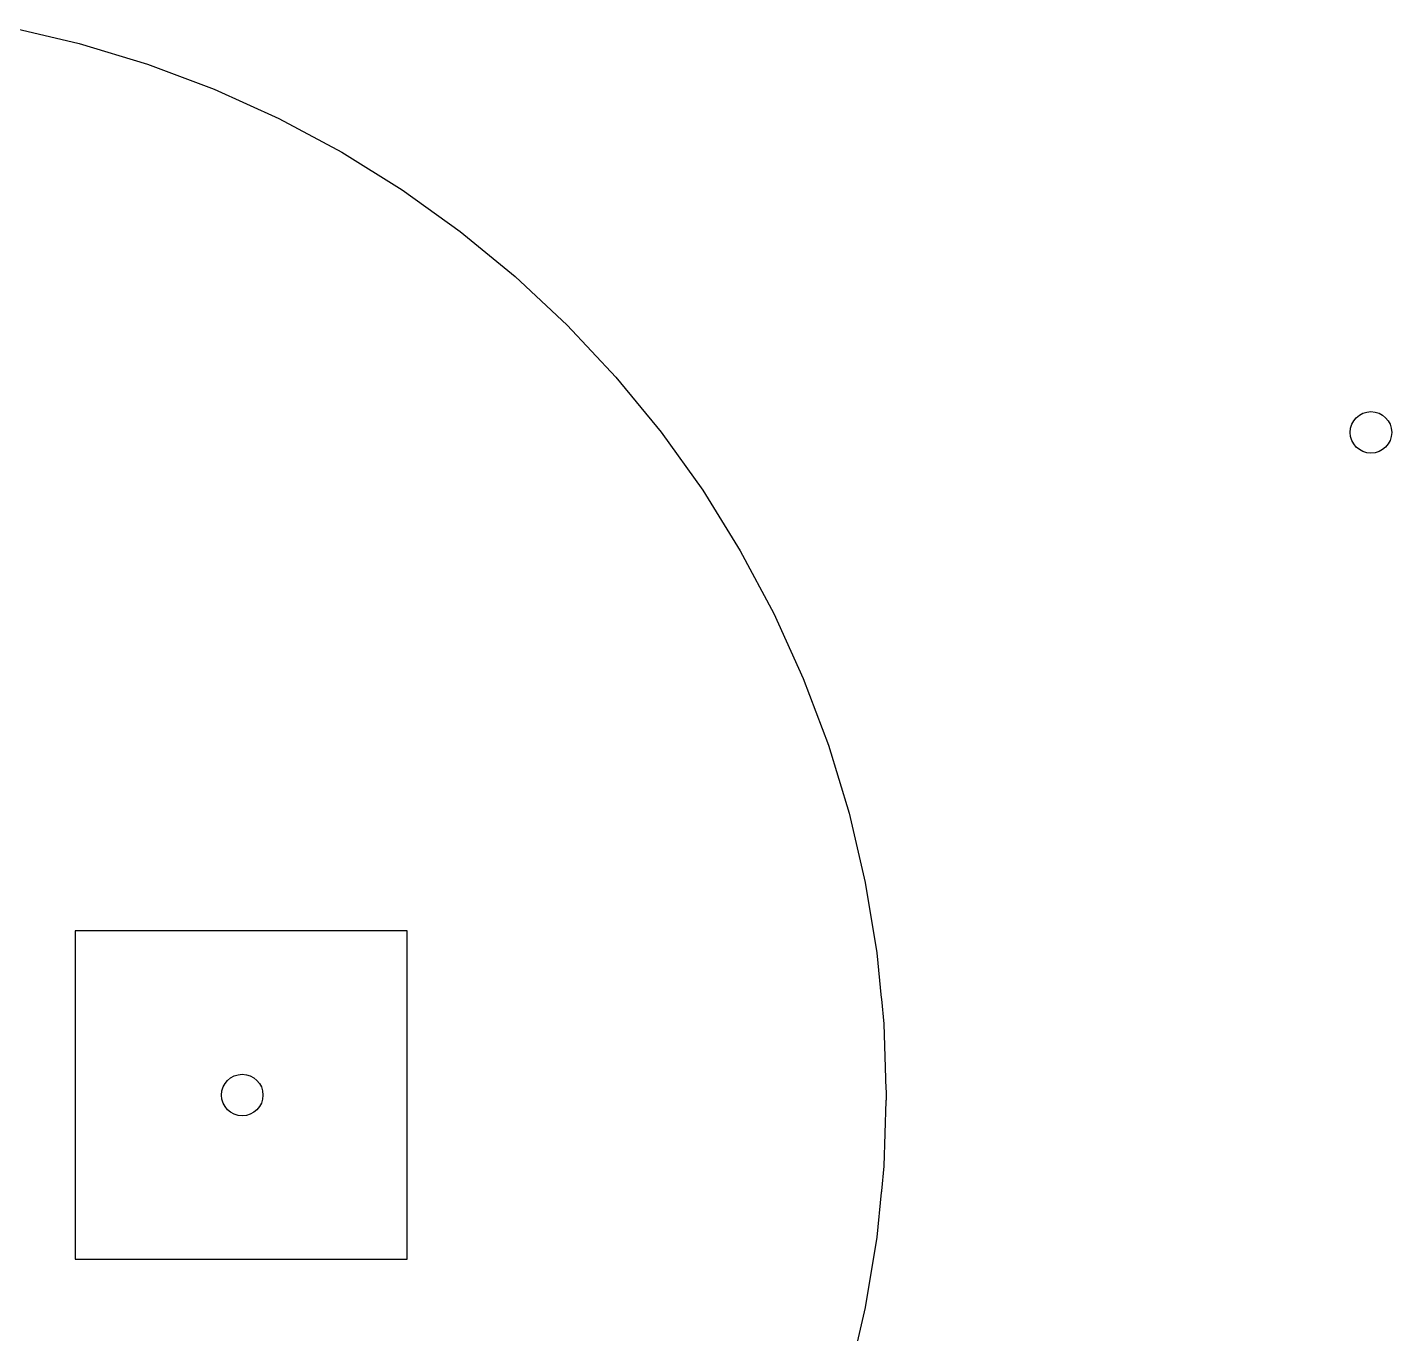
# Model space of a CAD drawing. Extents: x -2.18 to 1.75, y 0.48 to 2.83.
# Drawn here: x 1.1639 to 1.6169, y 2.3258 to 2.7595 of the extents above; entities that cross this region are included whole.
import ezdxf

# ---------------------------------------------------------------- set-up
doc = ezdxf.new("R2010")
doc.units = 0
doc.header["$MEASUREMENT"] = 0
doc.layers.add('BLACK', color=7, linetype='CONTINUOUS')

msp = doc.modelspace()

# ---------------------------------------------------------------- linework, layer by layer
at = {"layer": 'BLACK', "linetype": 'CONTINUOUS'}
for p, q in [((1.15815, 2.75947), (1.18118, 2.7541)), ((1.18118, 2.7541), (1.20381, 2.74724)), ((1.20381, 2.74724), (1.22595, 2.73891)), ((1.22595, 2.73891), (1.24749, 2.72915)), ((1.24749, 2.72915), (1.26835, 2.718)), ((1.26835, 2.718), (1.28843, 2.70551)), ((1.28843, 2.70551), (1.30765, 2.69173)), ((1.30765, 2.69173), (1.32594, 2.67673)), ((1.32594, 2.67673), (1.3432, 2.66056)), ((1.3432, 2.66056), (1.35937, 2.6433)), ((1.35937, 2.6433), (1.37437, 2.62502)), ((1.37437, 2.62502), (1.38815, 2.60579)), ((1.38815, 2.60579), (1.40063, 2.58571)), ((1.40063, 2.58571), (1.41178, 2.56485)), ((1.41178, 2.56485), (1.42154, 2.54331)), ((1.42154, 2.54331), (1.42987, 2.52117)), ((1.42987, 2.52117), (1.43674, 2.49854)), ((1.43674, 2.49854), (1.44211, 2.47551)), ((1.44211, 2.47551), (1.44596, 2.45217)), ((1.1798, 2.45951), (1.1798, 2.35049)), ((1.18126, 2.45951), (1.1798, 2.45951)), ((1.18284, 2.45951), (1.18126, 2.45951)), ((1.18441, 2.45951), (1.18284, 2.45951)), ((1.18599, 2.45951), (1.18441, 2.45951)), ((1.18756, 2.45951), (1.18599, 2.45951)), ((1.18914, 2.45951), (1.18756, 2.45951)), ((1.19071, 2.45951), (1.18914, 2.45951)), ((1.19229, 2.45951), (1.19071, 2.45951)), ((1.19386, 2.45951), (1.19229, 2.45951)), ((1.19543, 2.45951), (1.19386, 2.45951)), ((1.19701, 2.45951), (1.19543, 2.45951)), ((1.19858, 2.45951), (1.19701, 2.45951)), ((1.20016, 2.45951), (1.19858, 2.45951)), ((1.20173, 2.45951), (1.20016, 2.45951)), ((1.20331, 2.45951), (1.20173, 2.45951)), ((1.20488, 2.45951), (1.20331, 2.45951)), ((1.20646, 2.45951), (1.20488, 2.45951)), ((1.20803, 2.45951), (1.20646, 2.45951)), ((1.20961, 2.45951), (1.20803, 2.45951)), ((1.21118, 2.45951), (1.20961, 2.45951)), ((1.21276, 2.45951), (1.21118, 2.45951)), ((1.21433, 2.45951), (1.21276, 2.45951)), ((1.21591, 2.45951), (1.21433, 2.45951)), ((1.21748, 2.45951), (1.21591, 2.45951)), ((1.21906, 2.45951), (1.21748, 2.45951)), ((1.22063, 2.45951), (1.21906, 2.45951)), ((1.22221, 2.45951), (1.22063, 2.45951)), ((1.22378, 2.45951), (1.22221, 2.45951)), ((1.22536, 2.45951), (1.22378, 2.45951)), ((1.22693, 2.45951), (1.22536, 2.45951)), ((1.22851, 2.45951), (1.22693, 2.45951)), ((1.23008, 2.45951), (1.22851, 2.45951)), ((1.23166, 2.45951), (1.23008, 2.45951)), ((1.23323, 2.45951), (1.23166, 2.45951)), ((1.2348, 2.45951), (1.23323, 2.45951)), ((1.23638, 2.45951), (1.2348, 2.45951)), ((1.23795, 2.45951), (1.23638, 2.45951)), ((1.23953, 2.45951), (1.23795, 2.45951)), ((1.2411, 2.45951), (1.23953, 2.45951)), ((1.24268, 2.45951), (1.2411, 2.45951)), ((1.24425, 2.45951), (1.24268, 2.45951)), ((1.24583, 2.45951), (1.24425, 2.45951)), ((1.2474, 2.45951), (1.24583, 2.45951)), ((1.24898, 2.45951), (1.2474, 2.45951)), ((1.25055, 2.45951), (1.24898, 2.45951)), ((1.25213, 2.45951), (1.25055, 2.45951)), ((1.2537, 2.45951), (1.25213, 2.45951)), ((1.25528, 2.45951), (1.2537, 2.45951)), ((1.25685, 2.45951), (1.25528, 2.45951)), ((1.25843, 2.45951), (1.25685, 2.45951)), ((1.26, 2.45951), (1.25843, 2.45951)), ((1.26158, 2.45951), (1.26, 2.45951)), ((1.26315, 2.45951), (1.26158, 2.45951)), ((1.26473, 2.45951), (1.26315, 2.45951)), ((1.2663, 2.45951), (1.26473, 2.45951)), ((1.26788, 2.45951), (1.2663, 2.45951)), ((1.26945, 2.45951), (1.26788, 2.45951)), ((1.27103, 2.45951), (1.26945, 2.45951)), ((1.2726, 2.45951), (1.27103, 2.45951)), ((1.27417, 2.45951), (1.2726, 2.45951)), ((1.27575, 2.45951), (1.27417, 2.45951)), ((1.27732, 2.45951), (1.27575, 2.45951)), ((1.2789, 2.45951), (1.27732, 2.45951)), ((1.28047, 2.45951), (1.2789, 2.45951)), ((1.28205, 2.45951), (1.28047, 2.45951)), ((1.28362, 2.45951), (1.28205, 2.45951)), ((1.2852, 2.45951), (1.28362, 2.45951)), ((1.28677, 2.45951), (1.2852, 2.45951)), ((1.28835, 2.45951), (1.28677, 2.45951)), ((1.28992, 2.45951), (1.28835, 2.45951)), ((1.29004, 2.45951), (1.28992, 2.45951)), ((1.29004, 2.35049), (1.29004, 2.45951)), ((1.44596, 2.45217), (1.44743, 2.43732)), ((1.44743, 2.43732), (1.44748, 2.43705)), ((1.44748, 2.43705), (1.44748, 2.43677)), ((1.44748, 2.43677), (1.44828, 2.42864)), ((1.44828, 2.42864), (1.44899, 2.40689)), ((1.44899, 2.40689), (1.44906, 2.40657)), ((1.44906, 2.40657), (1.44906, 2.40343)), ((1.44899, 2.40311), (1.44828, 2.38136)), ((1.44906, 2.40343), (1.44899, 2.40311)), ((1.44828, 2.38136), (1.44748, 2.37323)), ((1.44743, 2.37268), (1.44596, 2.35783)), ((1.44748, 2.37295), (1.44743, 2.37268)), ((1.44748, 2.37323), (1.44748, 2.37295)), ((1.44596, 2.35783), (1.44211, 2.33449)), ((1.1798, 2.35049), (1.17992, 2.35049)), ((1.17992, 2.35049), (1.18149, 2.35049)), ((1.18149, 2.35049), (1.18307, 2.35049)), ((1.18307, 2.35049), (1.18464, 2.35049)), ((1.18464, 2.35049), (1.18622, 2.35049)), ((1.18622, 2.35049), (1.18779, 2.35049)), ((1.18779, 2.35049), (1.18937, 2.35049)), ((1.18937, 2.35049), (1.19094, 2.35049)), ((1.19094, 2.35049), (1.19252, 2.35049)), ((1.19252, 2.35049), (1.19409, 2.35049)), ((1.19409, 2.35049), (1.19567, 2.35049)), ((1.19567, 2.35049), (1.19724, 2.35049)), ((1.19724, 2.35049), (1.19882, 2.35049)), ((1.19882, 2.35049), (1.20039, 2.35049)), ((1.20039, 2.35049), (1.20197, 2.35049)), ((1.20197, 2.35049), (1.20354, 2.35049)), ((1.20354, 2.35049), (1.20512, 2.35049)), ((1.20512, 2.35049), (1.20669, 2.35049)), ((1.20669, 2.35049), (1.20827, 2.35049)), ((1.20827, 2.35049), (1.20984, 2.35049)), ((1.20984, 2.35049), (1.21142, 2.35049)), ((1.21142, 2.35049), (1.21299, 2.35049)), ((1.21299, 2.35049), (1.21457, 2.35049)), ((1.21457, 2.35049), (1.21614, 2.35049)), ((1.21614, 2.35049), (1.21771, 2.35049)), ((1.21771, 2.35049), (1.21929, 2.35049)), ((1.21929, 2.35049), (1.22086, 2.35049)), ((1.22086, 2.35049), (1.22244, 2.35049)), ((1.22244, 2.35049), (1.22401, 2.35049)), ((1.22401, 2.35049), (1.22559, 2.35049)), ((1.22559, 2.35049), (1.22716, 2.35049)), ((1.22716, 2.35049), (1.22874, 2.35049)), ((1.22874, 2.35049), (1.23031, 2.35049)), ((1.23031, 2.35049), (1.23189, 2.35049)), ((1.23189, 2.35049), (1.23346, 2.35049)), ((1.23346, 2.35049), (1.23504, 2.35049)), ((1.23504, 2.35049), (1.23661, 2.35049)), ((1.23661, 2.35049), (1.23819, 2.35049)), ((1.23819, 2.35049), (1.23976, 2.35049)), ((1.23976, 2.35049), (1.24134, 2.35049)), ((1.24134, 2.35049), (1.24291, 2.35049)), ((1.24291, 2.35049), (1.24449, 2.35049)), ((1.24449, 2.35049), (1.24606, 2.35049)), ((1.24606, 2.35049), (1.24764, 2.35049)), ((1.24764, 2.35049), (1.24921, 2.35049)), ((1.24921, 2.35049), (1.25079, 2.35049)), ((1.25079, 2.35049), (1.25236, 2.35049)), ((1.25236, 2.35049), (1.25394, 2.35049)), ((1.25394, 2.35049), (1.25551, 2.35049)), ((1.25551, 2.35049), (1.25709, 2.35049)), ((1.25709, 2.35049), (1.25866, 2.35049)), ((1.25866, 2.35049), (1.26023, 2.35049)), ((1.26023, 2.35049), (1.26181, 2.35049)), ((1.26181, 2.35049), (1.26338, 2.35049)), ((1.26338, 2.35049), (1.26496, 2.35049)), ((1.26496, 2.35049), (1.26653, 2.35049)), ((1.26653, 2.35049), (1.26811, 2.35049)), ((1.26811, 2.35049), (1.26968, 2.35049)), ((1.26968, 2.35049), (1.27126, 2.35049)), ((1.27126, 2.35049), (1.27283, 2.35049)), ((1.27283, 2.35049), (1.27441, 2.35049)), ((1.27441, 2.35049), (1.27598, 2.35049)), ((1.27598, 2.35049), (1.27756, 2.35049)), ((1.27756, 2.35049), (1.27913, 2.35049)), ((1.27913, 2.35049), (1.28071, 2.35049)), ((1.28071, 2.35049), (1.28228, 2.35049)), ((1.28228, 2.35049), (1.28386, 2.35049)), ((1.28386, 2.35049), (1.28543, 2.35049)), ((1.28543, 2.35049), (1.28701, 2.35049)), ((1.28701, 2.35049), (1.28858, 2.35049)), ((1.28858, 2.35049), (1.29004, 2.35049)), ((1.44211, 2.33449), (1.43674, 2.31146))]:
    msp.add_line(p, q, dxfattribs=at)
at = {"layer": 'BLACK'}
for centre in [(1.61, 2.625), (1.23528, 2.405)]:
    msp.add_circle(centre, 0.00689, dxfattribs=at)

doc.saveas('drawing.dxf')
